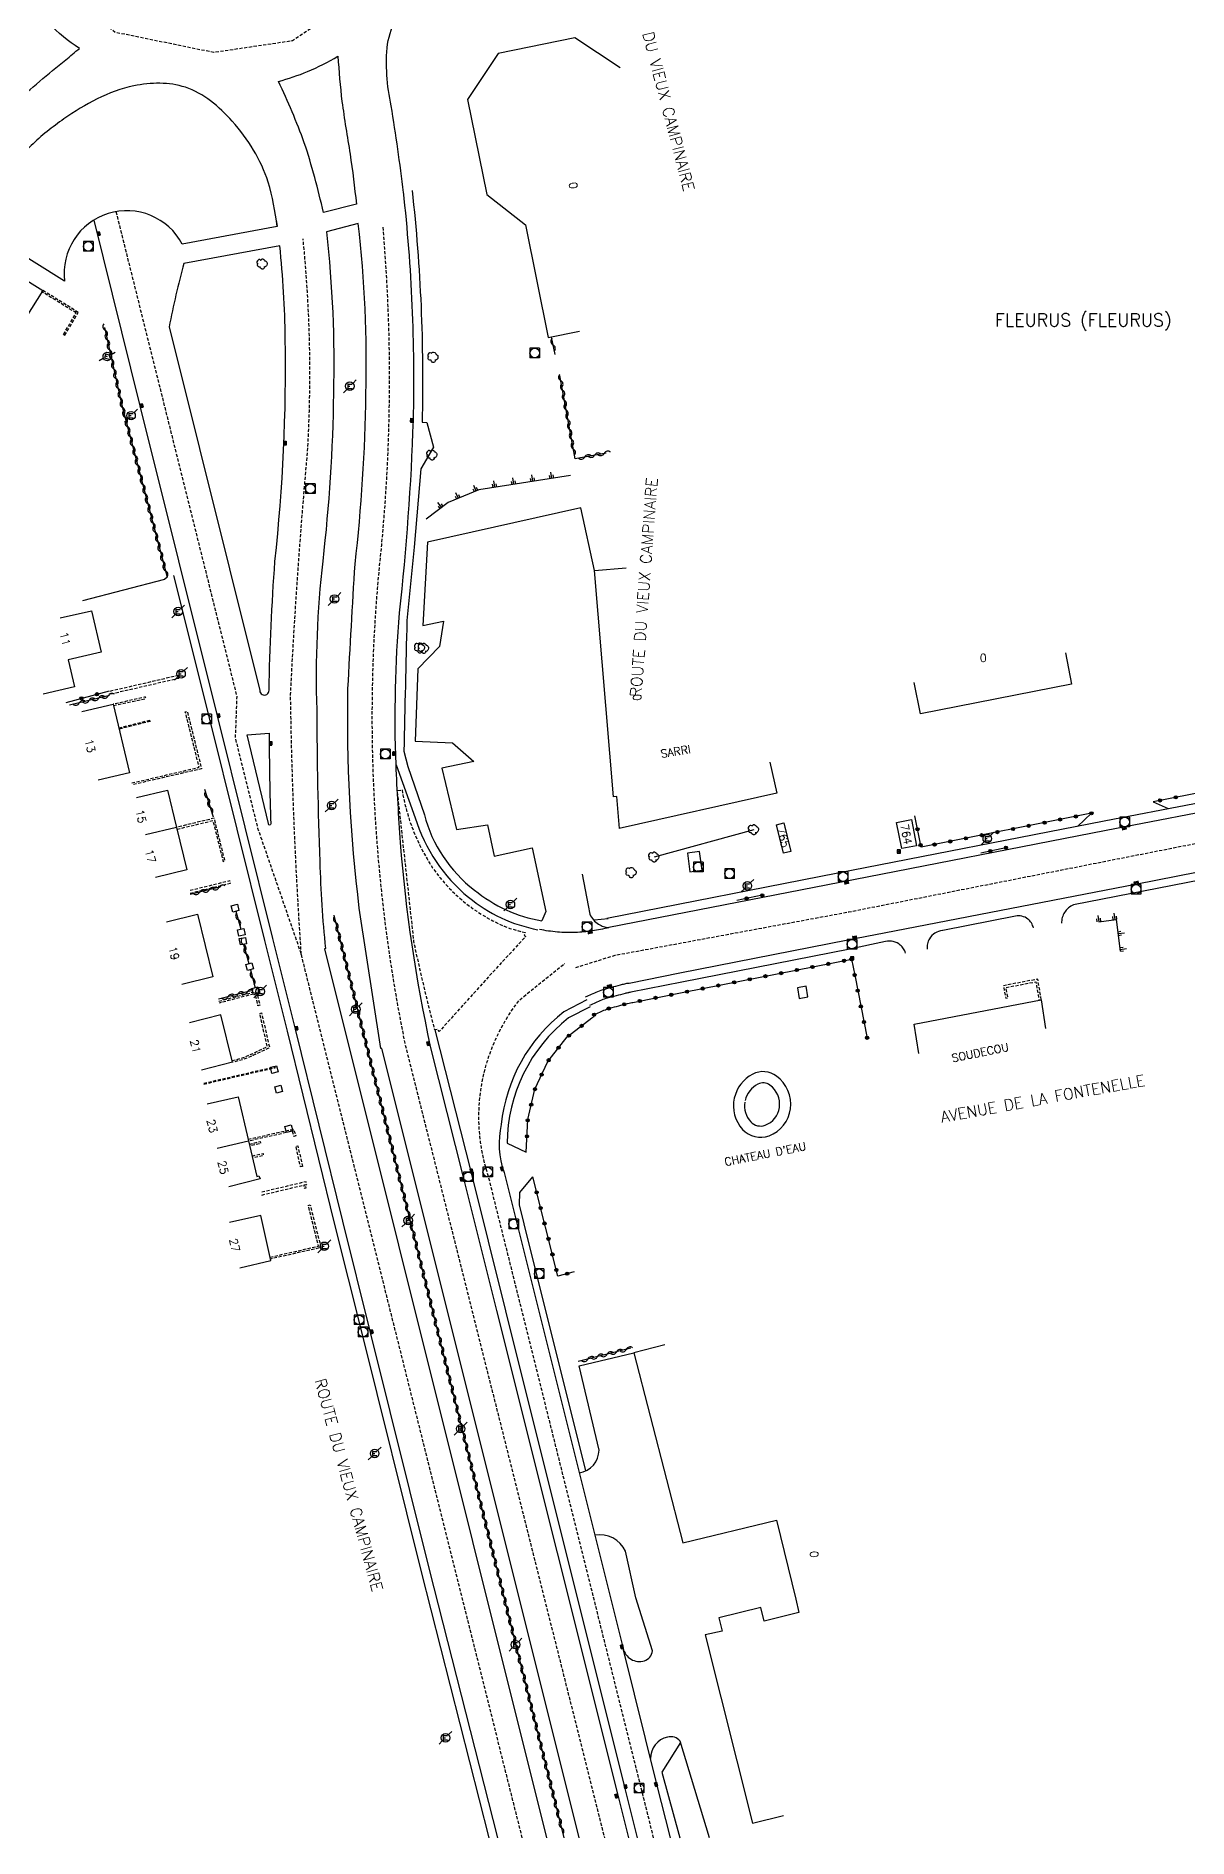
# Model space of a CAD drawing. Header units: millimetres. Extents: x 161000 to 162000, y 126999 to 128000.
# Drawn here: x 161306.6 to 161486.6, y 127000 to 127281.5 of the extents above; entities that cross this region are included whole.
import ezdxf
from ezdxf.enums import TextEntityAlignment as Align

# ---------------------------------------------------------------- set-up
doc = ezdxf.new("R2010")
doc.units = ezdxf.units.MM
doc.linetypes.add('DASHED', pattern=[0.75, 0.5, -0.25])
doc.layers.get('0').update_dxf_attribs({"linetype": 'CONTINUOUS'})
for name, color, linetype in [('W0001', 6, 'DASHED'), ('W0008', 7, 'CONTINUOUS'), ('W0017', 7, 'CONTINUOUS'), ('W0100', 7, 'CONTINUOUS'), ('W0112', 1, 'DASHED'), ('W0211', 2, 'CONTINUOUS'), ('W0300', 7, 'CONTINUOUS'), ('W0302', 3, 'CONTINUOUS'), ('W0310', 3, 'CONTINUOUS'), ('W0322', 7, 'CONTINUOUS'), ('W0330', 7, 'CONTINUOUS'), ('W0400', 7, 'CONTINUOUS'), ('W0420', 7, 'CONTINUOUS'), ('W0471', 7, 'CONTINUOUS'), ('W0980', 7, 'CONTINUOUS'), ('W0984', 7, 'CONTINUOUS'), ('W0989', 7, 'CONTINUOUS'), ('W0991', 7, 'CONTINUOUS'), ('W1102', 7, 'CONTINUOUS')]:
    doc.layers.add(name, color=color, linetype=linetype)
doc.styles.get("Standard").update_dxf_attribs({"font": 'romans.shx', "width": 0.85})

# ---------------------------------------------------------------- blocks, each defined once
blk = doc.blocks.new('t112o')
at = {"color": 0, "linetype": 'Continuous'}
for p, q in [((-0.5, 0.5), (0.5, 0.5)), ((-0.5, -0.5), (-0.5, 0.5)), ((0.5, 0.5), (0.5, -0.5)), ((0.5, -0.5), (-0.5, -0.5))]:
    blk.add_line(p, q, dxfattribs=at)
blk = doc.blocks.new('t310o')
at = {"color": 0, "linetype": 'Continuous'}
for centre, start, end in [((-0.5, 0.38), 216.8699, 323.1304), ((0.5, -0.37), 36.8699, 143.1303)]:
    blk.add_arc(centre, 0.625, start, end, dxfattribs=at)
blk = doc.blocks.new('T400')
for p, q in [((-0.15, 0.3), (0.15, 0.3)), ((-0.15, -0.25), (-0.15, 0.3)), ((-0.15, 0.15), (0.15, 0.15)), ((-0.15, 0), (0.15, 0)), ((0.15, 0.3), (0.15, -0.25)), ((-0.15, -0.15), (0.15, -0.15)), ((-0.15, -0.25), (-0.15, -0.3)), ((-0.15, -0.3), (0.15, -0.3)), ((0.15, -0.3), (0.15, -0.25))]:
    blk.add_line(p, q)
blk = doc.blocks.new('t322o')
at = {"color": 0, "linetype": 'Continuous'}
for radius in [0.25, 0.15]:
    blk.add_circle((0, 0), radius, dxfattribs=at)
blk = doc.blocks.new('t211o')
at = {"color": 0, "linetype": 'Continuous'}
for p, q in [((-0.29, 0.5), (-0.29, 0)), ((0, 1), (0, 0)), ((0.29, 0.5), (0.29, 0))]:
    blk.add_line(p, q, dxfattribs=at)
blk = doc.blocks.new('T420')
for p, q in [((0.75, 0.75), (-0.75, 0.75)), ((-0.75, 0.75), (-0.75, -0.75)), ((0.75, 0.75), (0.75, -0.75)), ((0.75, -0.75), (-0.75, -0.75))]:
    blk.add_line(p, q)
blk.add_ellipse((0, 0), major_axis=(-0.53, 0.53), ratio=1, start_param=3.926991, end_param=10.210176)
blk = doc.blocks.new('T471')
for p, q in [((-0.333334, 0.333334), (-0.333334, -0.333334)), ((-0.333334, 0.333334), (0.333334, 0.333334)), ((-0.333334, 0), (0, 0)), ((0.500001, 0.500001), (1.000002, 1.000002)), ((-0.500001, -0.500001), (-1.000002, -1.000002)), ((-0.333334, -0.333334), (0.333334, -0.333334))]:
    blk.add_line(p, q)
blk.add_ellipse((0, 0), major_axis=(0.471405, 0.471405), ratio=1, start_param=5.4977871438, end_param=11.780972451)
blk = doc.blocks.new('t330o')
at = {"color": 0, "linetype": 'Continuous'}
for p, q in [((0.25, -0.25), (-0.25, 0.25)), ((-0.25, -0.25), (0.25, 0.25)), ((-0.25, 0.25), (-0.25, -0.25)), ((0.25, 0.25), (-0.25, 0.25)), ((0.25, -0.25), (0.25, 0.25)), ((-0.25, -0.25), (0.25, -0.25)), ((-0.25, -0.25), (-0.25, -0.25))]:
    blk.add_line(p, q, dxfattribs=at)
blk = doc.blocks.new('T300')
for p, q in [((-0.8, 0.51), (-0.86, 0.34)), ((-0.86, 0.34), (-0.86, 0.17)), ((-0.86, 0.17), (-0.74, 0.06)), ((-0.69, 0.63), (-0.8, 0.51)), ((-0.8, -0.06), (-0.74, 0.06)), ((-0.74, 0.06), (-0.69, 0.11)), ((-0.57, 0.69), (-0.69, 0.63)), ((-0.46, 0.69), (-0.57, 0.69)), ((-0.29, 0.63), (-0.46, 0.69)), ((-0.29, 0.63), (-0.17, 0.74)), ((-0.23, 0.57), (-0.29, 0.63)), ((-0.17, 0.74), (-0.06, 0.8)), ((-0.06, 0.8), (0.06, 0.8)), ((0.06, 0.8), (0.23, 0.74)), ((0.23, 0.74), (0.34, 0.63)), ((0.34, 0.63), (0.4, 0.51)), ((0.46, 0.46), (0.34, 0.46)), ((0.4, 0.51), (0.4, 0.46)), ((0.57, 0.4), (0.46, 0.46)), ((0.57, 0.4), (0.69, 0.29)), ((0.69, 0.29), (0.74, 0.17)), ((0.74, 0.06), (0.69, -0.17)), ((0.74, 0.17), (0.74, 0.06)), ((-0.8, -0.17), (-0.8, -0.06)), ((-0.8, -0.23), (-0.8, -0.17)), ((-0.74, -0.34), (-0.8, -0.23)), ((-0.69, -0.4), (-0.74, -0.34)), ((-0.51, -0.46), (-0.69, -0.4)), ((-0.4, -0.46), (-0.51, -0.46)), ((-0.4, -0.46), (-0.34, -0.46)), ((-0.34, -0.46), (-0.34, -0.4)), ((-0.34, -0.51), (-0.34, -0.46)), ((-0.29, -0.63), (-0.34, -0.51)), ((-0.17, -0.74), (-0.29, -0.63)), ((-0.06, -0.8), (-0.17, -0.74)), ((0.06, -0.8), (-0.06, -0.8)), ((0.17, -0.74), (0.06, -0.8)), ((0.23, -0.69), (0.17, -0.74)), ((0.29, -0.46), (0.23, -0.46)), ((0.29, -0.63), (0.23, -0.69)), ((0.46, -0.4), (0.29, -0.46)), ((0.34, -0.51), (0.29, -0.63)), ((0.34, -0.51), (0.34, -0.46)), ((0.57, -0.34), (0.46, -0.4)), ((0.63, -0.29), (0.57, -0.34)), ((0.69, -0.17), (0.63, -0.29))]:
    blk.add_line(p, q)

msp = doc.modelspace()

# ---------------------------------------------------------------- linework, layer by layer
at = {"layer": 'W0001', "flags": 128}
for points in [[(161310.22, 127288.76), (161319, 127282.14), (161334.41, 127278.99), (161346.67, 127280.81), (161358.59, 127288.76), (161364.56, 127300.2), (161366.38, 127311.63), (161363.07, 127324.72), (161357.1, 127333.99), (161351.97, 127337.81), (161351.97, 127337.81)], [(161390.93, 127135.99), (161397.1, 127137.92), (161433.62, 127144.69), (161523.83, 127162.49), (161547.1, 127166.76), (161562.94, 127169.5), (161578.99, 127171.15), (161587.77, 127169.55), (161599.41, 127168.59), (161601.84, 127170.33), (161604.72, 127174.26), (161605.42, 127179.3), (161605.01, 127184.57), (161603.29, 127189.41), (161602.44, 127192.93), (161596.08, 127226.12), (161591.4, 127251.99), (161589.06, 127263.42), (161586.74, 127276.83), (161583.92, 127282.11), (161579.75, 127282.58), (161571.83, 127281.32), (161570.06, 127281.41)], [(161382.59, 127000), (161348.07, 127138.01)]]:
    msp.add_lwpolyline(points, dxfattribs=at)
for points in [[(161319.11, 127254.08), (161337.98, 127178.37), (161337.74, 127171.85), (161341.24, 127157.78), (161348.07, 127138.01, -0.013309), (161346.39, 127178.63, -0.009899), (161349.05, 127216.64, 0.040133), (161348.34, 127249.85)], [(161360.79, 127251.65, -0.04822), (161360.24, 127198.68, 0.028317), (161359.14, 127170.95, 0.045708), (161364.23, 127124.18), (161395.43, 127000)], [(161403.11, 127000), (161377.31, 127103.34, -0.252071), (161382.16, 127130.93), (161389.23, 127136.64)]]:
    msp.add_lwpolyline(points, format="xyb", dxfattribs=at)
at = {"layer": 'W0008', "flags": 128}
for points in [[(161364.01, 127257.08, 0.011523), (161362.12, 127270.61, -0.0785), (161361.52, 127280.26, -0.087), (161364.87, 127288.64, 0.0344), (161370.01, 127298.46, 0.067), (161371.95, 127306.64, 0.062), (161371.78, 127315.09, 0.0464), (161369.08, 127325.17, -0.0597), (161365.7, 127337.76, -0.0555), (161365.94, 127344.72, -0.0175), (161367.21, 127351.72, -0.0239), (161373.76, 127379.14, -0.0269), (161379.33, 127394.26, -0.0268), (161386.48, 127408.73), (161415.67, 127460.52), (161439.64, 127503.08, -0.0739), (161443.92, 127508.5, -0.0547), (161448.6, 127512.09, -0.059), (161453.94, 127514.52, -0.0835), (161462.4, 127515.67, -0.099), (161469.02, 127514.36), (161475.63, 127511.39), (161486.34, 127505.4)], [(161305.31, 127287.18), (161299.63, 127273.89, -0.0183), (161293.63, 127261.05, -0.0049), (161290.79, 127255.74, 0.2488), (161290.95, 127255.09, 0.3313), (161291.6, 127255.26), (161296.09, 127262.62, -0.0688), (161303.22, 127271, -0.0132), (161311.27, 127277.79, 0.002), (161313.4, 127279.59, -0.0573), (161308.62, 127283.49), (161305.31, 127287.18), (161305.31, 127287.18)], [(161351.51, 127253.95, 0.0255), (161348.53, 127264.85, 0.0234), (161344.51, 127274.41, 0.0241), (161349.05, 127275.96, 0.0266), (161353.79, 127278.35, 0.0134), (161354.41, 127271.3, 0.0063), (161355.69, 127263.08, -0.009), (161356.67, 127255.26), (161351.51, 127253.95), (161351.51, 127253.95)], [(161344.28, 127251.77, 0.0407), (161342.9, 127258.7, 0.0587), (161340.62, 127263.7, 0.0473), (161337.27, 127268.21, 0.0482), (161333.9, 127271.38, 0.0825), (161329.95, 127273.51, 0.076), (161325.98, 127274.14, 0.055), (161321.91, 127273.73, 0.0627), (161316.19, 127271.71, 0.0391), (161310.98, 127268.57, 0.0366), (161305.86, 127264.42, 0.0521), (161301.61, 127259.49, 0.0186), (161297.21, 127251.88), (161277.63, 127218.31), (161268.02, 127201.5), (161239.57, 127151.86, 0.0014), (161236.09, 127146.24, 0.0016), (161231.84, 127139.24, 0.0055), (161227.02, 127131.14), (161209.97, 127101.51), (161185.77, 127059.36), (161161.51, 127017.24), (161151.61, 127000)], [(161362.86, 127167.68, -0.028567), (161363.4, 127191.38, 0.019595), (161365.58, 127221.5, 0.03383), (161364.02, 127257.25)], [(161365.37, 127257.4, -0.034101), (161366.93, 127221.17), (161367.66, 127221.15), (161368.74, 127217.3), (161366.73, 127213.9), (161365.7, 127201.66), (161364.57, 127190.19, 0.00112), (161364.09, 127169.81), (161364.72, 127167.37), (161367.29, 127159.87, 0.168941), (161375.13, 127148.09, 0.129819), (161385.62, 127143.28)], [(161344.12, 127252.76), (161344.3, 127251.78), (161329.48, 127248.99, 0.834773), (161311.09, 127243.23), (161297.23, 127251.85)], [(161391.48, 127000), (161390.62, 127003.42), (161360.65, 127123.36), (161360.49, 127123.34), (161357.13, 127145.24, -0.034873), (161355.36, 127179.56, -0.002023), (161356.46, 127199.02, 0.025659), (161358.15, 127225.55, 0.034664), (161356.97, 127252.24), (161351.98, 127250.95, -0.034664), (161353.08, 127225.65, -0.025659), (161351.41, 127199.49, 0.035778), (161350.48, 127176.26, 0.008237), (161350.95, 127152.54, 0.017477), (161351.83, 127138.97), (161351.71, 127138.92), (161386.39, 127000)], [(161571.83, 127244.22), (161574.51, 127230.54), (161580.55, 127199.81, -0.051036), (161581.21, 127194.88, -0.07283), (161580.8, 127191.4, -0.023009), (161579.3, 127186.66, -0.047218), (161578.25, 127184.47, -0.046227), (161575.87, 127181.24, -0.05711), (161573.45, 127179.07, -0.03894), (161569.78, 127176.88, -0.043157), (161566.19, 127175.47, -0.013005), (161565.78, 127175.36, -0.010687), (161565.29, 127175.25), (161520.82, 127166.56), (161487.86, 127160.12), (161473.79, 127157.39), (161432.18, 127149.28), (161396.1, 127142.23)], [(161399.25, 127000), (161397.57, 127006.7), (161378.59, 127082.38), (161373.46, 127103.01), (161368.27, 127123.67, -0.033864), (161363.57, 127155.51, -0.005461), (161362.86, 127167.68), (161365.88, 127159.39, 0.148164), (161374.2, 127146.96, 0.126131), (161385.03, 127141.9)], [(161392.46, 127131.4, -0.015916), (161394.4, 127132.26, -0.030288), (161395.47, 127132.62, -0.003057), (161398.26, 127133.37, -0.013306), (161398.91, 127133.52, -0.018985), (161399.08, 127133.55, 0.017626), (161399.26, 127133.57), (161407.21, 127135.15), (161433.47, 127140.32), (161439.1, 127141.43), (161478.64, 127149.08), (161565.77, 127166.22, -0.04531), (161570.08, 127166.86, -0.066816), (161573.03, 127166.63, -0.034974), (161578.51, 127165.05, -0.059573), (161581.5, 127163.53, -0.050455), (161583.81, 127161.62, -0.029806), (161587.16, 127157.81, -0.06681), (161588.75, 127155.09, -0.0476), (161590.09, 127150.75), (161604.47, 127077.11), (161610.5, 127046.36)], [(161391.92, 127150.58), (161392.86, 127145.67), (161393.12, 127144.31, 0.071724), (161393.71, 127143.44, 0.071724), (161394.52, 127142.76, 0.056906), (161395.28, 127142.4, 0.056906), (161396.1, 127142.23, -0.027448), (161393.52, 127141.7, -0.027716), (161390.9, 127141.46, -0.029708), (161388.07, 127141.53, -0.029708), (161385.28, 127141.94)], [(161392.67, 127130.95), (161389.08, 127129.07, 0.20447), (161379.3, 127111.49, 0.141246), (161379.74, 127103.95), (161398.35, 127029.62)], [(161393.2, 127129.87), (161389.82, 127128.11, 0.228248), (161380.22, 127108.53), (161383.22, 127107.13)], [(161391.48, 127057.04, 0.369983), (161394.58, 127060.61), (161391.49, 127073.76), (161400.03, 127075.77)], [(161405.72, 127000), (161403.63, 127008.38), (161398.35, 127029.62, 0.439956), (161401.66, 127027.69, 0.300397), (161402.91, 127029.21), (161400.34, 127037.5), (161398.69, 127044.8, 0.341528), (161393.92, 127047.3)], [(161411.81, 127000), (161407.25, 127015.11, 0.315738), (161405.28, 127015.74, 0.357561), (161402.63, 127012.42)]]:
    msp.add_lwpolyline(points, format="xyb", dxfattribs=at)
for points in [[(161315.63, 127252.75), (161322.83, 127223.76), (161334.91, 127175.3), (161343.57, 127140.51), (161347.11, 127126.35), (161354.48, 127096.38), (161358.82, 127078.98), (161368.03, 127041.92), (161378.72, 127000)], [(161393.86, 127198.01), (161391.73, 127207.81), (161367.8, 127202.44), (161367.05, 127189.45), (161370.28, 127190.12), (161369.65, 127186.13), (161366.27, 127182.66), (161365.88, 127171.35), (161371.71, 127171.1), (161375.01, 127168.18), (161370.03, 127167.13), (161372.31, 127157.53), (161377.16, 127158.28), (161378.22, 127153.37), (161384.13, 127154.67), (161386.26, 127144.75), (161385.62, 127143.28)], [(161328.11, 127197.21), (161333.65, 127174.99), (161342.31, 127140.2), (161345.85, 127126.03), (161353.22, 127096.07), (161357.56, 127078.66), (161366.77, 127041.6), (161377.38, 127000)], [(161368.93, 127126.28), (161374.53, 127104.14), (161379.97, 127082.35), (161398.56, 127007.92), (161400.54, 127000)], [(161392.52, 127057.36), (161382.86, 127095.94), (161382.14, 127098.9), (161382.19, 127100.84), (161384.21, 127103.28)], [(161407.31, 127014.91), (161404.4, 127010.27), (161407.2, 127000)]]:
    msp.add_lwpolyline(points, dxfattribs=at)
for points in [[(161329.72, 127246, 0.017191), (161327.41, 127236.11), (161341.58, 127179.27, 1.002591), (161343.03, 127179.3, -0.012611), (161343.94, 127199.44, 0.031047), (161345.57, 127234.25, 0.023828), (161344.7, 127248.74)], [(161343.04, 127172.6, 0.007204), (161343.3, 127158.45, -1.301289), (161342.95, 127158.51), (161339.6, 127172.32)]]:
    msp.add_lwpolyline(points, format="xyb", close=True, dxfattribs=at)
at = {"layer": 'W0017', "flags": 128}
for points in [[(161579.13, 127199.47, -0.051036), (161579.74, 127194.83, -0.07283), (161579.39, 127191.78, -0.023009), (161577.92, 127187.16, -0.047218), (161576.99, 127185.22, -0.046227), (161574.78, 127182.21, -0.05711), (161572.6, 127180.27, -0.03894), (161569.13, 127178.19, -0.043157), (161565.77, 127176.87, -0.013005), (161565.44, 127176.79, -0.010687), (161565.01, 127176.69), (161520.54, 127168), (161487.58, 127161.56), (161473.5, 127158.83), (161431.9, 127150.72), (161395.82, 127143.67)], [(161566.03, 127164.8), (161468.7, 127145.77, 0.077925), (161467.91, 127145.3, 0.077925), (161467.3, 127144.6, 0.075199), (161466.94, 127143.79, 0.075199), (161466.84, 127142.9)], [(161448.22, 127141.77, 0.117503), (161447.06, 127141.37, 0.117503), (161446.2, 127140.49, 0.080032), (161445.89, 127139.71, 0.080032), (161445.84, 127138.87)], [(161462.43, 127142.18, 0.089636), (161462.12, 127142.95, 0.089636), (161461.56, 127143.57, 0.109419), (161460.64, 127144, 0.109419), (161459.63, 127144), (161448.27, 127141.76)], [(161442.46, 127138.24, 0.071353), (161442.14, 127138.92, 0.071353), (161441.64, 127139.49, 0.11653), (161440.55, 127140.04, 0.11653), (161439.33, 127140.05), (161433.77, 127138.86), (161407.5, 127133.69), (161399.54, 127132.12, -0.017626), (161399.26, 127132.07, 0.018985), (161399.21, 127132.06, 0.013306), (161398.64, 127131.93, 0.003057), (161395.86, 127131.19, 0.030288), (161394.96, 127130.89, 0.015916), (161393.1, 127130.06)], [(161415.69, 127115.59, 0.246129), (161417.01, 127110.7, 0.302524), (161421.13, 127109.71, 0.280218), (161424.49, 127113.92, 0.270482), (161422.32, 127119.03, 0.288239), (161418.58, 127119.33, 0.221675), (161415.71, 127115.58)]]:
    msp.add_lwpolyline(points, format="xyb", dxfattribs=at)
for points in [[(161481.12, 127161.87), (161483.51, 127160.82)], [(161471.51, 127160.08), (161469.32, 127158.02)], [(161396.02, 127143.59), (161393.83, 127143.38)]]:
    msp.add_lwpolyline(points, dxfattribs=at)
for points in [[(161408.76, 127150.96), (161410.67, 127151.21), (161410.29, 127154.12), (161408.38, 127153.87)], [(161425.85, 127131.16), (161427.21, 127131.4), (161426.92, 127133.06), (161425.56, 127132.82)]]:
    msp.add_lwpolyline(points, close=True, dxfattribs=at)
at = {"layer": 'W0100'}
for p, q in [((161335.47, 127128.58), (161330.62, 127127.37)), ((161337.32, 127121.18), (161332.47, 127119.96))]:
    msp.add_line(p, q, dxfattribs=at)
at = {"layer": 'W0100', "flags": 128}
for points in [[(161397.9, 127276.53), (161390.78, 127281.24), (161378.81, 127278.8), (161374.04, 127271.62), (161377.06, 127256.76), (161383.11, 127252.04), (161386.62, 127234.41), (161391.52, 127235.39), (161391.52, 127235.39)], [(161290.13, 127224.84), (161285.81, 127227.36), (161285.81, 127227.36), (161290.86, 127236), (161293.36, 127240.28), (161297.81, 127247.93), (161307.67, 127241.78), (161305.02, 127237.53), (161305.02, 127237.53)], [(161397.8, 127157.73), (161397.38, 127162.69), (161396.82, 127162.64), (161393.86, 127198.01), (161398.84, 127198.43)], [(161310.42, 127190.6), (161315.28, 127191.74), (161316.8, 127185.25), (161311.63, 127184.04), (161312.62, 127179.82), (161307.75, 127178.68)], [(161467.43, 127185.16), (161468.4, 127180.26), (161444.79, 127175.61), (161443.82, 127180.51)], [(161313.8, 127175.99), (161318.68, 127177.11), (161321.22, 127166.4), (161316.35, 127165.24)], [(161421.25, 127168.09), (161422.34, 127163.21), (161397.73, 127157.71)], [(161322.31, 127162.54), (161327.18, 127163.71), (161328.58, 127157.87), (161330.17, 127151.23), (161325.31, 127150.07)], [(161326.99, 127143.12), (161331.85, 127144.31), (161334.25, 127134.52), (161329.39, 127133.33)], [(161444.52, 127122.54), (161443.83, 127127.13), (161463.67, 127130.95), (161464.35, 127126.47)], [(161337.32, 127121.18), (161335.47, 127128.58)], [(161333.35, 127114.67), (161338.22, 127115.79), (161339.81, 127108.91), (161341.1, 127103.36), (161341.45, 127103.47), (161341.63, 127102.99), (161336.77, 127101.72)], [(161338.45, 127089.08), (161343.33, 127090.2), (161341.72, 127097.25), (161336.84, 127096.13)], [(161404.87, 127077.02), (161400.03, 127075.77), (161407.68, 127046.11), (161422.31, 127049.64), (161425.3, 127037.3), (161425.81, 127035.21), (161420.35, 127033.89), (161419.84, 127036.01), (161413.31, 127034.4), (161413.82, 127032.31), (161411.15, 127031.74), (161418.53, 127002.32), (161423.38, 127003.53)]]:
    msp.add_lwpolyline(points, dxfattribs=at)
for points in [[(161423.4, 127153.85), (161422.29, 127158.29), (161423.46, 127158.58), (161424.56, 127154.14)], [(161441.86, 127154.56), (161441.07, 127158.64), (161443.37, 127159.09), (161444.17, 127155.01)]]:
    msp.add_lwpolyline(points, close=True, dxfattribs=at)
msp.add_lwpolyline([(161417.34, 127114.97, 0.228362), (161418.29, 127111.89, 0.302524), (161420.53, 127111.35, 0.280218), (161422.76, 127114.14, 0.270482), (161421.28, 127117.63, 0.288239), (161419.39, 127117.78, 0.221675), (161417.41, 127115.2)], format="xyb", dxfattribs=at)
at = {"layer": 'W0112'}
for p, q in [((161312.89, 127238.26), (161307.54, 127241.57)), ((161313.23, 127238.34), (161307.67, 127241.78)), ((161310.92, 127234.9), (161312.89, 127238.26)), ((161311.13, 127234.77), (161313.23, 127238.34))]:
    msp.add_line(p, q, dxfattribs=at)
for points in [[(161307.54, 127241.57), (161307.67, 127241.78)], [(161310.92, 127234.9), (161311.13, 127234.77)]]:
    msp.add_lwpolyline(points, dxfattribs=at)
at = {"layer": 'W0112', "flags": 128}
for points in [[(161318.33, 127178.75), (161328.95, 127181.21), (161328.86, 127181.61), (161318.24, 127179.14)], [(161340.84, 127132), (161341.14, 127132.07), (161341.59, 127130.1), (161341.3, 127130.03)], [(161348.25, 127104.9), (161347.96, 127104.83), (161347.22, 127108.07), (161347.52, 127108.13)], [(161348.55, 127101.5), (161348.84, 127101.56), (161348.74, 127102.03), (161348.45, 127101.97)]]:
    msp.add_lwpolyline(points, close=True, dxfattribs=at)
for points in [[(161318.72, 127176.92), (161323.78, 127178.01), (161323.7, 127178.26), (161318.68, 127177.11)], [(161321.57, 127164.82), (161332.11, 127167.27), (161329.94, 127175.96), (161330.23, 127176.03), (161332.48, 127167.04), (161321.64, 127164.53)], [(161319.55, 127173.43), (161324.44, 127174.66), (161324.49, 127174.46), (161319.6, 127173.23)], [(161328.65, 127157.61), (161334.25, 127158.95), (161335.85, 127152.56), (161336.14, 127152.64), (161334.47, 127159.31), (161328.58, 127157.9)], [(161330.73, 127147.61), (161337, 127149.16), (161336.91, 127149.54), (161330.64, 127147.99)], [(161463.67, 127130.95), (161463.11, 127134.17), (161457.74, 127133.15), (161458.11, 127131.19), (161458.46, 127131.25), (161458.15, 127132.87), (161462.82, 127133.76), (161463.32, 127130.89)], [(161335.18, 127130.73), (161340.61, 127132.16), (161340.69, 127131.87), (161335.26, 127130.44)], [(161337.25, 127121.45), (161338.9, 127121.89), (161340.4, 127122.5), (161342.72, 127123.63), (161342.75, 127123.65), (161341.57, 127128.83), (161341.86, 127128.89), (161343.1, 127123.46), (161342.84, 127123.36), (161340.52, 127122.22), (161339, 127121.61), (161337.32, 127121.18)], [(161332.82, 127117.92), (161343.91, 127120.48), (161343.95, 127120.29), (161332.85, 127117.73)], [(161339.76, 127109.16), (161346.85, 127110.76), (161347.21, 127109.71), (161346.92, 127109.61), (161346.66, 127110.41), (161339.82, 127108.87)], [(161339.93, 127108.4), (161341.62, 127108.8), (161341.71, 127108.49), (161340, 127108.09)], [(161340.37, 127106.54), (161342.1, 127106.94), (161342.14, 127106.6), (161340.44, 127106.2)], [(161341.88, 127100.45), (161348.91, 127102.11), (161348.81, 127102.52), (161341.78, 127100.86)], [(161343.2, 127090.74), (161350.76, 127092.47), (161349.16, 127098.82), (161349.45, 127098.89), (161351.13, 127092.24), (161343.27, 127090.45)]]:
    msp.add_lwpolyline(points, dxfattribs=at)
msp.add_lwpolyline([(161363.8, 127163.74, 0.104961), (161368.58, 127151.57, 0.151321), (161380.64, 127142.11), (161383.03, 127141.44), (161382.88, 127141.07), (161383.12, 127140.84), (161377.64, 127134.9), (161369.62, 127126), (161369.33, 127126.33), (161368.93, 127126.28, -0.012836), (161365.66, 127140.08), (161363.08, 127163.63)], format="xyb", close=True, dxfattribs=at)
at = {"layer": 'W0211', "flags": 128}
for points in [[(161390.1, 127212.87), (161375.78, 127210.64), (161371.01, 127208.65), (161367.56, 127206.06)], [(161472.65, 127143.15), (161475.35, 127143.51), (161476.01, 127138.55)]]:
    msp.add_lwpolyline(points, dxfattribs=at)
at = {"layer": 'W0302', "flags": 128}
msp.add_lwpolyline([(161418.76, 127157.51), (161403.19, 127153.24)], dxfattribs=at)
at = {"layer": 'W0310', "flags": 128}
for points in [[(161317.33, 127235.97), (161317.37, 127235.76), (161319.98, 127224.07), (161327.1, 127196.95), (161326.72, 127196.63)], [(161387.71, 127231.74), (161387.17, 127234.47)], [(161395.68, 127216.36), (161390.83, 127215.48), (161388.47, 127228.48)], [(161318.1, 127178.49), (161311.87, 127176.97)], [(161332.94, 127163.86), (161334.3, 127159.51)], [(161335.49, 127148.59), (161330.68, 127147.4)], [(161337.84, 127144.78), (161338.61, 127141.98)], [(161353.17, 127144.19), (161389.09, 127000)], [(161339.04, 127139.61), (161339.87, 127136.6)], [(161340.13, 127135.64), (161340.84, 127132.83)], [(161340.23, 127132.34), (161335.13, 127131.06)], [(161399.54, 127076.52), (161391.32, 127074.45)]]:
    msp.add_lwpolyline(points, dxfattribs=at)
at = {"layer": 'W0322', "flags": 128}
for points in [[(161326.72, 127196.63), (161313.88, 127193.28)], [(161311.32, 127177.41), (161318.09, 127179.2)], [(161509.82, 127169.17), (161510.06, 127167.57), (161481.12, 127161.87)], [(161471.51, 127160.08), (161444.88, 127154.78), (161443.91, 127159.69)], [(161458.15, 127154.71), (161454.21, 127153.87)], [(161420.08, 127147.27), (161416.09, 127146.48)], [(161434.02, 127137.28), (161434.52, 127134.78), (161436.46, 127124.97)], [(161383.22, 127107.13), (161383.43, 127112.23), (161384.57, 127116.97), (161386.56, 127121.33), (161389.61, 127125.14), (161393.44, 127128.12), (161393.84, 127128.33)], [(161390.68, 127088.44), (161388.16, 127087.78), (161384.21, 127103.28)]]:
    msp.add_lwpolyline(points, dxfattribs=at)
msp.add_lwpolyline([(161393.8, 127128.62, -0.015916), (161395.57, 127129.4, -0.030288), (161396.28, 127129.64, -0.003057), (161399.04, 127130.38, -0.012483), (161399.5, 127130.48, 0.016074), (161399.86, 127130.54), (161407.81, 127132.12), (161434.07, 127137.29)], format="xyb", dxfattribs=at)
at = {"layer": 'W1102'}
for p, q in [((161328.58, 127157.87), (161323.72, 127156.71)), ((161334.94, 127107.78), (161339.81, 127108.91))]:
    msp.add_line(p, q, dxfattribs=at)

# ---------------------------------------------------------------- block references
at = {"layer": 'W0112'}
for p, rotation in [((161337.72, 127145.27), 284.5971719517511), ((161338.7, 127141.49), 280.1694114090938), ((161338.95, 127140.1), 100.1694114090937), ((161340, 127136.12), 104.766298118357), ((161340.96, 127132.35), 104.3713927687971), ((161343.83, 127120.05), 282.7298328494211), ((161344.53, 127116.99), 284.4251742829969), ((161346.12, 127110.81), 104.4251742829969)]:
    msp.add_blockref('t112o', p, dxfattribs=dict(at, rotation=rotation))
at = {"layer": 'W0211'}
for p, rotation in [((161378.26, 127211.03), 8.841545305018945), ((161381.23, 127211.49), 8.841545305018945), ((161384.19, 127211.95), 8.841545305018945), ((161387.16, 127212.41), 8.841545305018945), ((161372.56, 127209.3), 22.64852975928014), ((161375.33, 127210.45), 22.64852975928014), ((161369.96, 127207.86), 36.86883749193936), ((161472.65, 127143.15), 7.634433091099663), ((161475.13, 127143.48), 7.634433091099663), ((161475.65, 127141.25), 277.6344330910997), ((161475.98, 127138.77), 277.6344330910997)]:
    msp.add_blockref('t211o', p, dxfattribs=dict(at, rotation=rotation))
at = {"layer": 'W0300'}
for p in [(161342, 127245.89), (161368.68, 127231.33), (161368.51, 127216.05), (161366.59, 127185.91), (161367.2, 127185.84), (161418.76, 127157.51), (161403.19, 127153.24), (161399.62, 127150.82)]:
    msp.add_blockref('T300', p, dxfattribs=at)
at = {"layer": 'W0310'}
for p, rotation in [((161317.42, 127235.56), 282.5544243549011), ((161317.76, 127234.05), 282.5544243549011), ((161387.41, 127233.26), 101.2300995883826), ((161318.09, 127232.53), 282.5544243549011), ((161318.43, 127231.02), 282.5544243549011), ((161318.77, 127229.51), 282.5544243549011), ((161319.1, 127227.99), 282.5544243549011), ((161388.61, 127227.68), 100.2921859712071), ((161319.44, 127226.48), 282.5544243549011), ((161319.78, 127224.97), 282.5544243549011), ((161388.89, 127226.15), 100.2921859712071), ((161320.14, 127223.46), 284.7111988027087), ((161320.53, 127221.96), 284.7111988027087), ((161389.17, 127224.63), 100.2921859712071), ((161389.44, 127223.1), 100.2921859712071), ((161320.92, 127220.46), 284.7111988027087), ((161389.72, 127221.58), 100.2921859712071), ((161390, 127220.05), 100.2921859712071), ((161321.32, 127218.96), 284.7111988027087), ((161321.71, 127217.46), 284.7111988027087), ((161390.28, 127218.53), 100.2921859712071), ((161390.55, 127217), 100.2921859712071), ((161322.11, 127215.97), 284.7111988027087), ((161322.5, 127214.47), 284.7111988027087), ((161392.35, 127215.75), 10.29218597118219), ((161393.88, 127216.03), 10.29218597118219), ((161395.4, 127216.31), 10.29218597118219), ((161322.89, 127212.97), 284.7111988027087), ((161323.29, 127211.47), 284.7111988027087), ((161323.68, 127209.97), 284.7111988027087), ((161324.07, 127208.47), 284.7111988027087), ((161324.47, 127206.97), 284.7111988027087), ((161324.86, 127205.47), 284.7111988027087), ((161325.25, 127203.97), 284.7111988027087), ((161325.65, 127202.47), 284.7111988027087), ((161326.04, 127200.97), 284.7111988027087), ((161326.43, 127199.47), 284.7111988027087), ((161326.83, 127197.98), 284.7111988027087), ((161314.88, 127177.7), 193.7291832687639), ((161316.39, 127178.07), 193.7291832687639), ((161317.9, 127178.44), 193.7291832687639), ((161313.38, 127177.34), 193.7291832687639), ((161333.37, 127162.47), 287.362041923198), ((161333.84, 127160.99), 287.362041923198), ((161332.19, 127147.77), 193.8404240777842), ((161333.69, 127148.14), 193.8404240777842), ((161335.2, 127148.51), 193.8404240777842), ((161338.2, 127143.47), 285.3581686501287), ((161353.46, 127142.99), 283.9917977945073), ((161353.84, 127141.49), 283.9917977945073), ((161339.04, 127139.59), 285.5035645243593), ((161339.46, 127138.1), 285.5035645243593), ((161354.21, 127139.99), 283.9917977945073), ((161354.59, 127138.48), 283.9917977945073), ((161354.96, 127136.98), 283.9917977945073), ((161355.34, 127135.47), 283.9917977945073), ((161340.46, 127134.33), 284.3032206316749), ((161355.71, 127133.97), 283.9917977945073), ((161356.09, 127132.46), 283.9917977945073), ((161336.63, 127131.44), 194.1181604982661), ((161338.14, 127131.82), 194.1181604982661), ((161339.64, 127132.19), 194.1181604982661), ((161356.46, 127130.96), 283.9917977945073), ((161356.84, 127129.46), 283.9917977945073), ((161357.21, 127127.95), 283.9917977945073), ((161357.59, 127126.45), 283.9917977945073), ((161357.96, 127124.94), 283.9917977945073), ((161358.34, 127123.44), 283.9917977945073), ((161358.71, 127121.94), 283.9917977945073), ((161359.09, 127120.43), 283.9917977945073), ((161359.46, 127118.93), 283.9917977945073), ((161359.84, 127117.42), 283.9917977945073), ((161360.21, 127115.92), 283.9917977945073), ((161360.58, 127114.42), 283.9917977945073), ((161360.96, 127112.91), 283.9917977945073), ((161361.33, 127111.41), 283.9917977945073), ((161361.71, 127109.9), 283.9917977945073), ((161362.08, 127108.4), 283.9917977945073), ((161362.46, 127106.9), 283.9917977945073), ((161362.83, 127105.39), 283.9917977945073), ((161363.21, 127103.89), 283.9917977945073), ((161363.58, 127102.38), 283.9917977945073), ((161363.96, 127100.88), 283.9917977945073), ((161364.33, 127099.38), 283.9917977945073), ((161364.71, 127097.87), 283.9917977945073), ((161365.08, 127096.37), 283.9917977945073), ((161365.46, 127094.86), 283.9917977945073), ((161365.83, 127093.36), 283.9917977945073), ((161366.21, 127091.86), 283.9917977945073), ((161366.58, 127090.35), 283.9917977945073), ((161366.96, 127088.85), 283.9917977945073), ((161367.33, 127087.34), 283.9917977945073), ((161367.71, 127085.84), 283.9917977945073), ((161368.08, 127084.34), 283.9917977945073), ((161368.45, 127082.83), 283.9917977945073), ((161368.83, 127081.33), 283.9917977945073), ((161369.2, 127079.82), 283.9917977945073), ((161369.58, 127078.32), 283.9917977945073), ((161369.95, 127076.82), 283.9917977945073), ((161398.84, 127076.34), 194.1273815115212), ((161370.33, 127075.31), 283.9917977945073), ((161370.7, 127073.81), 283.9917977945073), ((161392.83, 127074.83), 194.1273815115212), ((161394.33, 127075.21), 194.1273815115212), ((161395.83, 127075.58), 194.1273815115212), ((161397.34, 127075.96), 194.1273815115212), ((161371.08, 127072.3), 283.9917977945073), ((161371.45, 127070.8), 283.9917977945073), ((161371.83, 127069.3), 283.9917977945073), ((161372.2, 127067.79), 283.9917977945073), ((161372.58, 127066.29), 283.9917977945073), ((161372.95, 127064.78), 283.9917977945073), ((161373.33, 127063.28), 283.9917977945073), ((161373.7, 127061.78), 283.9917977945073), ((161374.08, 127060.27), 283.9917977945073), ((161374.45, 127058.77), 283.9917977945073), ((161374.83, 127057.26), 283.9917977945073), ((161375.2, 127055.76), 283.9917977945073), ((161375.58, 127054.26), 283.9917977945073), ((161375.95, 127052.75), 283.9917977945073), ((161376.32, 127051.25), 283.9917977945073), ((161376.7, 127049.74), 283.9917977945073), ((161377.07, 127048.24), 283.9917977945073), ((161377.45, 127046.74), 283.9917977945073), ((161377.82, 127045.23), 283.9917977945073), ((161378.2, 127043.73), 283.9917977945073), ((161378.57, 127042.22), 283.9917977945073), ((161378.95, 127040.72), 283.9917977945073), ((161379.32, 127039.22), 283.9917977945073), ((161379.7, 127037.71), 283.9917977945073), ((161380.07, 127036.21), 283.9917977945073), ((161380.45, 127034.7), 283.9917977945073), ((161380.82, 127033.2), 283.9917977945073), ((161381.2, 127031.7), 283.9917977945073), ((161381.57, 127030.19), 283.9917977945073), ((161381.95, 127028.69), 283.9917977945073), ((161382.32, 127027.18), 283.9917977945073), ((161382.7, 127025.68), 283.9917977945073), ((161383.07, 127024.18), 283.9917977945073), ((161383.45, 127022.67), 283.9917977945073), ((161383.82, 127021.17), 283.9917977945073), ((161384.19, 127019.66), 283.9917977945073), ((161384.57, 127018.16), 283.9917977945073), ((161384.94, 127016.66), 283.9917977945073), ((161385.32, 127015.15), 283.9917977945073), ((161385.69, 127013.65), 283.9917977945073), ((161386.07, 127012.14), 283.9917977945073), ((161386.44, 127010.64), 283.9917977945073), ((161386.82, 127009.14), 283.9917977945073), ((161387.19, 127007.63), 283.9917977945073), ((161387.57, 127006.13), 283.9917977945073), ((161387.94, 127004.62), 283.9917977945073), ((161388.32, 127003.12), 283.9917977945073), ((161388.69, 127001.62), 283.9917977945073)]:
    msp.add_blockref('t310o', p, dxfattribs=dict(at, rotation=rotation))
at = {"layer": 'W0322'}
for p, rotation in [((161313.73, 127178.05), 14.81402209895534), ((161316.15, 127178.69), 14.81402209895534), ((161482.21, 127162.09), 191.1396826752362), ((161484.66, 127162.57), 191.1396826752362), ((161461.7, 127158.13), 191.2516598466037), ((161464.16, 127158.62), 191.2516598466037), ((161466.61, 127159.11), 191.2516598466037), ((161469.06, 127159.59), 191.2516598466037), ((161471.51, 127160.08), 191.2516598466037), ((161444.33, 127157.58), 101.2516598466029), ((161444.81, 127155.13), 101.2516598466029), ((161446.99, 127155.2), 191.2516598466037), ((161449.44, 127155.69), 191.2516598466037), ((161451.9, 127156.18), 191.2516598466037), ((161454.35, 127156.67), 191.2516598466037), ((161456.8, 127157.15), 191.2516598466037), ((161459.25, 127157.64), 191.2516598466037), ((161455.7, 127154.19), 192.1009582044153), ((161458.15, 127154.71), 192.1009582044153), ((161417.63, 127146.78), 191.1469211864587), ((161420.08, 127147.27), 191.1469211864587), ((161425.49, 127135.6), 11.13919527737218), ((161427.94, 127136.08), 11.13919527737218), ((161430.39, 127136.56), 11.13919527737218), ((161432.85, 127137.05), 11.13919527737218), ((161434.02, 127137.28), 281.1868315227586), ((161410.77, 127132.7), 11.13919527737218), ((161413.22, 127133.18), 11.13919527737218), ((161415.68, 127133.67), 11.13919527737218), ((161418.13, 127134.15), 11.13919527737218), ((161420.58, 127134.63), 11.13919527737218), ((161423.03, 127135.11), 11.13919527737218), ((161434.51, 127134.83), 281.1868315227586), ((161398.52, 127130.24), 14.68451433893938), ((161400.96, 127130.76), 11.19134773106003), ((161403.41, 127131.25), 11.19134773106003), ((161405.86, 127131.73), 11.19134773106003), ((161408.32, 127132.22), 11.13919527737218), ((161434.99, 127132.37), 281.1868315227584), ((161435.48, 127129.92), 281.1868315227584), ((161393.8, 127128.62), 25.83938652713131), ((161396.1, 127129.59), 16.96295195318332), ((161435.96, 127127.47), 281.1868315227584), ((161389.88, 127125.35), 37.91599978637244), ((161391.86, 127126.88), 37.91599978637244), ((161436.45, 127125.02), 281.1868315227584), ((161386.7, 127121.51), 51.24815068094728), ((161388.26, 127123.46), 51.24815068094728), ((161385.61, 127119.26), 65.46303905643539), ((161384.58, 127116.99), 65.46303905643539), ((161383.99, 127114.56), 76.54759512453718), ((161383.43, 127112.12), 87.55431138949506), ((161383.32, 127109.62), 87.55431138949506), ((161384.83, 127100.86), 104.2734421364298), ((161385.45, 127098.43), 104.2734421364298), ((161386.06, 127096.01), 104.2734421364298), ((161386.68, 127093.59), 104.2734421364298), ((161387.3, 127091.17), 104.2734421364298), ((161387.91, 127088.74), 104.2734421364298), ((161389.61, 127088.16), 194.7315682308568)]:
    msp.add_blockref('t322o', p, dxfattribs=dict(at, rotation=rotation))
at = {"layer": 'W0330'}
for p in [(161441.4, 127154.12), (161434.12, 127137.42)]:
    msp.add_blockref('t330o', p, dxfattribs=at)
at = {"layer": 'W0400'}
for p, rotation in [((161316.43, 127250.67), 13.30465355679495), ((161323.14, 127223.79), 12.54591798610642), ((161365.32, 127221.5), 355.1257243332196), ((161345.55, 127217.92), 357.6382208594248), ((161335.14, 127175.35), 14.06445734911575), ((161362.5, 127169.41), 180), ((161476.61, 127157.67), 281.0102801931421), ((161433.23, 127149.2), 280.9235180680685), ((161478.51, 127149.3), 101.1513953317408), ((161393.18, 127141.44), 277.6870885221652), ((161434.48, 127140.72), 279.9603455803127), ((161396.23, 127133.12), 101.264067059084), ((161347.33, 127126.51), 12.39984199431628), ((161367.88, 127124.12), 14.61203031828719), ((161379.41, 127104.55), 14.13850224801515), ((161373.08, 127102.92), 13.73275524929466), ((161374.65, 127104.24), 13.36097801773376), ((161359.07, 127079.11), 12.669246922341), ((161398.15, 127029.88), 13.19822671419179), ((161397.27, 127006.56), 14.27678960371313), ((161398.72, 127008.03), 13.49266797905197), ((161403.48, 127008.38), 14.59769288241012)]:
    msp.add_blockref('T400', p, dxfattribs=dict(at, rotation=rotation))
msp.add_blockref('T400', (161343.31, 127171.02), dxfattribs=at)
at = {"layer": 'W0420'}
for p in [(161314.78, 127248.66), (161384.54, 127231.99), (161349.47, 127210.81), (161333.27, 127174.8), (161361.2, 127169.34), (161476.7, 127158.72), (161410.09, 127151.69), (161414.96, 127150.66), (161432.71, 127150.17), (161478.48, 127148.22), (161392.71, 127142.35), (161434.1, 127139.63), (161396.04, 127132.1), (161377.2, 127104.03), (161374.16, 127103.29), (161381.24, 127095.92), (161385.23, 127088.14), (161357.08, 127080.95), (161357.7, 127079.04), (161400.84, 127007.78)]:
    msp.add_blockref('T420', p, dxfattribs=at)
at = {"layer": 'W0471', "rotation": 342.6725}
msp.add_blockref('T471', (161317.76, 127231.45), dxfattribs=at)
at = {"layer": 'W0471'}
for p in [(161355.66, 127226.8), (161321.47, 127222.21), (161328.82, 127191.6), (161353.26, 127193.57), (161329.28, 127181.88), (161352.81, 127161.29), (161455.23, 127156.13), (161417.75, 127148.75), (161380.73, 127145.83), (161341.65, 127132.24), (161356.57, 127129.46), (161364.77, 127096.46), (161351.66, 127092.44), (161372.96, 127063.94), (161359.53, 127060.07), (161381.53, 127030.2), (161370.58, 127015.65)]:
    msp.add_blockref('T471', p, dxfattribs=at)

# ---------------------------------------------------------------- texts
at = {"layer": 'W0980'}
msp.add_text('FLEURUS (FLEURUS)', height=2, dxfattribs=at).set_placement((161470.23, 127237.02), align=Align.MIDDLE)
at = {"layer": 'W0984'}
for s, rotation, p in [('11', 283.1878, (161311.18, 127187.35)), ('0', 274.7907, (161400.54, 127178.19)), ('13', 283.1878, (161315.08, 127170.62)), ('SARRI', 9.4583, (161406.54, 127169.74)), ('15', 283.1878, (161323.02, 127159.62)), ('17', 283.1878, (161324.51, 127153.39)), ('19', 283.1878, (161328.19, 127138.22)), ('21', 283.1878, (161331.54, 127123.67)), ('SOUDECOU', 11.5043, (161454.12, 127122.71)), ('23', 283.1878, (161334.15, 127111.22)), ("CHATEAU D'EAU", 11.2384, (161420.54, 127106.85)), ('25', 283.1878, (161335.86, 127104.75)), ('27', 283.1878, (161337.65, 127092.61)), ('0', 274.7907, (161428.18, 127044.32))]:
    msp.add_text(s, height=1.25, rotation=rotation, dxfattribs=at).set_placement(p, align=Align.MIDDLE)
at = {"layer": 'W0989'}
for s, rotation, p in [('ROUTE DU VIEUX CAMPINAIRE', 284.6147, (161404.34, 127273.95)), ('ROUTE DU VIEUX CAMPINAIRE', 85.7078, (161401.57, 127195.38)), ('AVENUE DE LA FONTENELLE', 10.315, (161463.9, 127115.51)), ('ROUTE DU VIEUX CAMPINAIRE', 285.2542, (161355.5, 127055.15))]:
    msp.add_text(s, height=1.75, rotation=rotation, dxfattribs=at).set_placement(p, align=Align.MIDDLE)
at = {"layer": 'W0991'}
for s, rotation, p in [('0', 281.268, (161390.55, 127258.17)), ('0', 0.8095, (161454.6, 127184.38)), ('764', 281.0622, (161442.57, 127156.82)), ('765', 284.017, (161423.37, 127156.32))]:
    msp.add_text(s, height=1.25, rotation=rotation, dxfattribs=at).set_placement(p, align=Align.MIDDLE)

doc.saveas('drawing.dxf')
